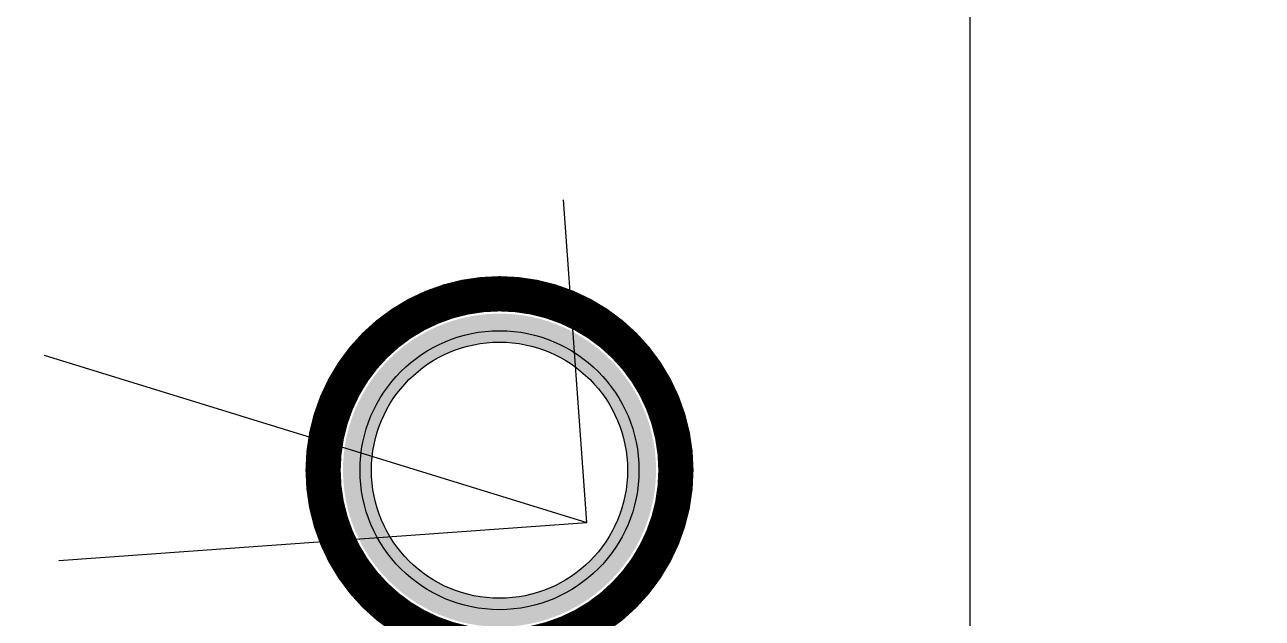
# Model space of a CAD drawing. Header units: inches. Extents: x 0 to 1813292486, y 0 to 3473589894.
# Drawn here: x 600637884 to 600638410, y 3473202273 to 3473202525 of the extents above; entities that cross this region are included whole.
import ezdxf
from ezdxf.enums import TextEntityAlignment as Align

# ---------------------------------------------------------------- set-up
doc = ezdxf.new("R2010")
doc.units = ezdxf.units.IN
doc.header["$LTSCALE"] = 1000
doc.header["$MEASUREMENT"] = 0
for name, color, linetype in [('A-Anno-Note', 241, 'Continuous'), ('AX-MALL-P02-200$0$A-Anno-Note', 241, 'Continuous'), ('AX-MALL-WALL-P02$0$A-Anno-Note', 241, 'Continuous'), ('AX-MALL-WALL-P02-QT$0$A-Detl-Patt', 8, 'Continuous'), ('AX-MALL-WALL-P02-QT$0$A-Detl-Thin', 131, 'Continuous'), ('AX-MALL-WALL-P02-QT$0$A-Fixt', 81, 'Continuous'), ('AX-MALL-WALL-P02-QT$0$A-Wall', 2, 'Continuous'), ('AX-MALL-WALL-P02-QT$0$A-Wall-Patt', 13, 'Continuous'), ('PX-MALL-P02-LG$0$P-Airr-Pipe', 140, 'Continuous'), ('PX-MALL-P02-LG$0$P-Pipe-Risr', 7, 'Continuous'), ('PX-MALL-P02-LG$0$P-Pipe-Risr-Arch', 6, 'Continuous'), ('PX-MALL-P02-LG$0$P-Pipe-Risr-W100', 6, 'Continuous'), ('PX-MALL-P02-LG$0$P-Pipe-Risr-W50', 6, 'Continuous')]:
    doc.layers.add(name, color=color, linetype=linetype)
doc.styles.add('PX-MALL-P02-LG$0$jzfz', font='gbenor.shx', dxfattribs={"bigfont": 'gbcbig.shx'})

# ---------------------------------------------------------------- blocks, each defined once
blk = doc.blocks.new('AX-MALL-WALL-P02-QT$0$tj')
at = {"layer": 'AX-MALL-WALL-P02-QT$0$A-Detl-Patt'}
h = blk.add_hatch(dxfattribs=at)
h.set_pattern_fill('STEEL', color=256, scale=100, angle=50.4318)
h.set_pattern_definition([(75, (-14278.2, 156289.83), (-153.340725, 41.087523), []), (75, (-14317.88, 156358.57), (-153.340725, 41.087523), [])])
edge = h.paths.add_edge_path()
edge.add_arc((274302.95, 370915.37), 354853.23, 270.9601094, 275.9513129)
edge.add_line((311095.32, 17974.67), (323404.29, 17664.9))
edge.add_arc((337498.59, -5423.03), 27049.98, 84.429647, 121.402457, ccw=False)
edge.add_line((340124.27, 21499.21), (352435.62, 23411.52))
edge.add_line((352435.62, 23411.52), (352460.33, 23263.57))
edge.add_arc((262948.98, 558936.34), 543099.99, 279.486523, 288.50533)
edge.add_line((435325.04, 43917.81), (435185.93, 44187.61))
edge.add_arc((262948.98, 558936.34), 542799.99, 279.5181655, 288.5004443, ccw=False)
edge.add_line((352706.54, 23608.96), (352681.73, 23756.89))
edge.add_line((352681.73, 23756.89), (340117.77, 21803.84))
edge.add_arc((337510.1, -5455.01), 27383.3, 84.535526, 121.202684)
edge.add_line((323323.71, 17967.02), (311085.76, 18275.01))
edge.add_arc((274273.81, 371474.54), 355112.69, 270.9641106, 275.9501262, ccw=False)
edge.add_line((280248.98, 16412.11), (280248.98, 16111.96))
blk = doc.blocks.new('AX-MALL-WALL-P02-QT$0$JB-AC(O)-Hide')
for p, q in [((450, -175), (450, -37.5)), ((225, -87.5), (450, -175)), ((225, -175), (450, -175))]:
    blk.add_line(p, q)
blk = doc.blocks.new('AX-MALL-WALL-P02-QT')
at = {"layer": 'AX-MALL-WALL-P02-QT$0$A-Wall-Patt'}
h = blk.add_hatch(dxfattribs=at)
h.set_pattern_fill('普通砖', color=256, scale=200, style=0)
h.set_pattern_definition([(45, (0, 359), (-353.553532015, 353.553532015), [])])
h.paths.add_polyline_path([(600434448.46, 3473042178.7), (600434629.33, 3473042230.12), (600438246, 3473051938.52), (600438175.56, 3473052035.9), (600438058.58, 3473052008.34), (600434436.82, 3473042286.26)])
at = {"layer": 'AX-MALL-WALL-P02-QT$0$A-Wall'}
blk.add_line((600434436.82, 3473042286.26), (600438058.58, 3473052008.34), dxfattribs=at)
at = {"layer": 'AX-MALL-WALL-P02-QT$0$A-Detl-Thin', "rotation": 339.5681613091762}
blk.add_blockref('AX-MALL-WALL-P02-QT$0$tj', (600144118.7, 3473128496.29), dxfattribs=at)
at = {"layer": 'AX-MALL-WALL-P02-QT$0$A-Fixt', "rotation": 343.6672273638711}
blk.add_blockref('AX-MALL-WALL-P02-QT$0$JB-AC(O)-Hide', (600433926.09, 3473042703.63), dxfattribs=at)
blk = doc.blocks.new('AX-MALL-WALL-P02')
at = {"layer": 'AX-MALL-WALL-P02$0$A-Anno-Note'}
blk.add_blockref('AX-MALL-WALL-P02-QT', (0, 0), dxfattribs=at)
blk = doc.blocks.new('PX-MALL-P02-LG$0$P-Risr')
at = {"layer": 'PX-MALL-P02-LG$0$P-Pipe-Risr-W50'}
h = blk.add_hatch(color=0, dxfattribs=at)
edge = h.paths.add_edge_path()
edge.add_ellipse((0, 0), major_axis=(47.06, 47.06), ratio=1, start_angle=225, end_angle=405, ccw=False)
edge.add_ellipse((0, 0), major_axis=(47.06, 47.06), ratio=1, start_angle=133.9676, end_angle=225, ccw=False)
edge.add_line((-66.54, 1.2), (-54.44, 1.2))
edge.add_ellipse((0, 0), major_axis=(-38.5, 38.5), ratio=1, start_angle=43.7381, end_angle=135)
edge.add_ellipse((0, 0), major_axis=(38.5, 38.5), ratio=1, start_angle=225, end_angle=405)
edge.add_ellipse((0, 0), major_axis=(38.5, 38.5), ratio=1, start_angle=45, end_angle=133.7381)
edge.add_line((-54.44, 1.2), (-66.54, 1.2))
edge.add_ellipse((0, 0), major_axis=(-47.06, 47.06), ratio=1, start_angle=-45, end_angle=43.9676, ccw=False)
at = {"layer": 'PX-MALL-P02-LG$0$P-Pipe-Risr-Arch', "ltscale": 0.7}
blk.add_circle((0, 0), 59.29, dxfattribs=at)
at = {"layer": 'PX-MALL-P02-LG$0$P-Pipe-Risr-W100', "color": 0, "const_width": 15}
blk.add_lwpolyline([(-75, 0, 1), (75, 0, 1)], format="xyb", close=True, dxfattribs=at)
at = {"layer": 'PX-MALL-P02-LG$0$P-Pipe-Risr-W50'}
blk.add_circle((0, 0), 54.45, dxfattribs=at)
at = {"layer": 'PX-MALL-P02-LG$0$P-Pipe-Risr', "style": 'PX-MALL-P02-LG$0$jzfz', "width": 0.6, "flags": 1}
for tag, p in [('SYS-MARK', (0.33, -45.66)), ('RANGE', (0.33, -45.68))]:
    blk.add_attdef(tag, text='', height=0.0156, dxfattribs=at).set_placement(p, align=Align.MIDDLE)
blk = doc.blocks.new('PX-MALL-P02-LG')
at = {"layer": 'PX-MALL-P02-LG$0$P-Airr-Pipe', "rotation": 249.5681612843863}
blk.add_blockref('PX-MALL-P02-LG$0$P-Risr', (600434281.77, 3473042442.97), dxfattribs=at)
blk = doc.blocks.new('AX-MALL-P02-200')
at = {"layer": 'AX-MALL-P02-200$0$A-Anno-Note'}
blk.add_blockref('AX-MALL-WALL-P02', (0, 0), dxfattribs=at)
blk.add_blockref('PX-MALL-P02-LG', (0, 0), dxfattribs=at)

msp = doc.modelspace()

# ---------------------------------------------------------------- block references
at = {"layer": 'A-Anno-Note', "rotation": 20.43183869077545}
msp.add_blockref('AX-MALL-P02-200', (1250392458.53, 9048125.68), dxfattribs=at)

doc.saveas('drawing.dxf')
